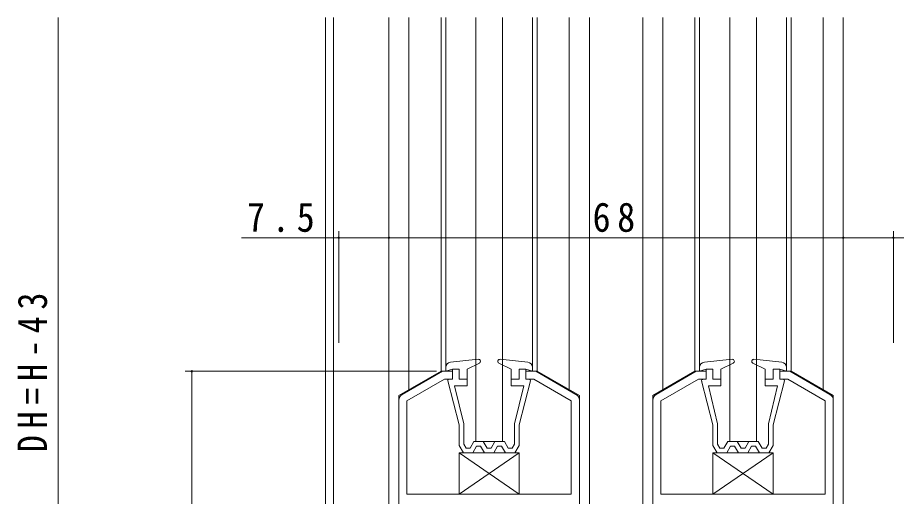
# Model space of a CAD drawing. Units: millimetres, scale not verified. Extents: x -497 to 493, y -796 to 797.
# Drawn here: x -392.2 to -260.6, y -701.2 to -629.5 of the extents above; entities that cross this region are included whole.
import ezdxf

# ---------------------------------------------------------------- set-up
doc = ezdxf.new("R2010")
doc.units = ezdxf.units.MM
doc.header["$LTSCALE"] = 4
for name, color, linetype, lineweight in [('0-3_YKK_D', 6, 'Continuous', 18), ('0-4_YKK_11', 7, 'Continuous', 18), ('0-5_YKK_12', 2, 'Continuous', 18), ('0-8_YKK_13', 4, 'Continuous', 18)]:
    doc.layers.add(name, color=color, linetype=linetype, lineweight=lineweight)
doc.styles.add('ＭＳ ゴシック', font='')
doc.styles.get('ＭＳ ゴシック').set_extended_font_data('MS Gothic')

msp = doc.modelspace()

# ---------------------------------------------------------------- linework, layer by layer
at = {"layer": '0-3_YKK_D'}
for p, q in [((-386.1, -629.5), (-386.1, -733.5)), ((-344.1, -678.254), (-344.1, -661.5)), ((-336.6, -678.254), (-336.6, -661.5)), ((-336.6, -678.254), (-336.6, -661.5)), ((-268.6, -678.254), (-268.6, -661.5)), ((-268.6, -678.254), (-268.6, -661.5)), ((-261.1, -678.254), (-261.1, -661.5)), ((-344.1, -662.5), (-358.667, -662.5)), ((-336.6, -662.5), (-344.1, -662.5)), ((-268.6, -662.5), (-336.6, -662.5)), ((-268.6, -662.5), (-261.1, -662.5)), ((-261.1, -662.5), (-246.533, -662.5)), ((-329.466, -682.5), (-367.1, -682.5)), ((-366.1, -682.5), (-366.1, -740.5))]:
    msp.add_line(p, q, dxfattribs=at)
for centre, start, end in [((-344.1, -662.5), 0, 180), ((-344.1, -662.5), 180, 0), ((-336.6, -662.5), 0, 180), ((-336.6, -662.5), 0, 180), ((-336.6, -662.5), 180, 0), ((-336.6, -662.5), 180, 0), ((-268.6, -662.5), 0, 180), ((-268.6, -662.5), 0, 180), ((-268.6, -662.5), 180, 0), ((-268.6, -662.5), 180, 0), ((-261.1, -662.5), 0, 180), ((-261.1, -662.5), 180, 0), ((-366.1, -682.5), 90, 270), ((-366.1, -682.5), 270, 90)]:
    msp.add_arc(centre, 0.106, start, end, dxfattribs=at)
at = {"layer": '0-4_YKK_11', "lineweight": 9}
for p, q in [((-328.6, -682.5), (-334.6, -685.964)), ((-327.1, -682.5), (-328.6, -682.5)), ((-327.1, -683.7), (-327.1, -682.5)), ((-316.1, -682.5), (-316.1, -683.7)), ((-314.6, -682.5), (-316.1, -682.5)), ((-308.6, -685.964), (-314.6, -682.5)), ((-290.6, -682.5), (-296.6, -685.964)), ((-289.1, -682.5), (-290.6, -682.5)), ((-289.1, -683.7), (-289.1, -682.5)), ((-278.1, -682.5), (-278.1, -683.7)), ((-276.6, -682.5), (-278.1, -682.5)), ((-270.6, -685.964), (-276.6, -682.5)), ((-333.9, -686.946), (-328.278, -683.7)), ((-328.278, -683.7), (-327.1, -683.7)), ((-316.1, -683.7), (-314.922, -683.7)), ((-314.922, -683.7), (-309.3, -686.946)), ((-295.9, -686.946), (-290.278, -683.7)), ((-290.278, -683.7), (-289.1, -683.7)), ((-278.1, -683.7), (-276.922, -683.7)), ((-276.922, -683.7), (-271.3, -686.946)), ((-335.1, -686.83), (-335.1, -740.5)), ((-333.9, -700.9), (-333.9, -686.946)), ((-309.3, -686.946), (-309.3, -700.9)), ((-308.1, -740.5), (-308.1, -686.83)), ((-297.1, -686.83), (-297.1, -740.5)), ((-295.9, -700.9), (-295.9, -686.946)), ((-271.3, -686.946), (-271.3, -700.9)), ((-270.1, -740.5), (-270.1, -686.83)), ((-309.3, -700.9), (-333.9, -700.9)), ((-271.3, -700.9), (-295.9, -700.9))]:
    msp.add_line(p, q, dxfattribs=at)
for centre, start, end in [((-334.1, -686.83), 119.99998, 180), ((-309.1, -686.83), 360, 60.00002), ((-296.1, -686.83), 119.99998, 180), ((-271.1, -686.83), 360, 60.00002)]:
    msp.add_arc(centre, 1, start, end, dxfattribs=at)
at = {"layer": '0-5_YKK_12'}
for p, q in [((-346.1, -749.5), (-346.1, -629.5)), ((-344.9, -749.5), (-344.9, -629.5)), ((-336.6, -736.5), (-336.6, -629.5)), ((-333.597, -629.5), (-333.597, -685.271)), ((-328.797, -629.5), (-328.797, -682.5)), ((-328.1, -682.5), (-328.1, -629.5)), ((-315.1, -629.5), (-315.1, -682.5)), ((-314.403, -629.5), (-314.403, -682.5)), ((-309.603, -629.5), (-309.603, -685.271)), ((-306.6, -629.5), (-306.6, -736.5)), ((-298.6, -736.5), (-298.6, -629.5)), ((-295.597, -629.5), (-295.597, -685.271)), ((-290.797, -629.5), (-290.797, -682.5)), ((-290.1, -682.5), (-290.1, -629.5)), ((-277.1, -629.5), (-277.1, -682.5)), ((-276.403, -629.5), (-276.403, -682.5)), ((-271.603, -629.5), (-271.603, -685.271)), ((-268.6, -629.5), (-268.6, -736.5)), ((-328.797, -682.5), (-335.1, -686.139)), ((-327.1, -682.5), (-328.797, -682.5)), ((-314.403, -682.5), (-316.1, -682.5)), ((-314.403, -682.5), (-308.1, -686.139)), ((-290.797, -682.5), (-297.1, -686.139)), ((-289.1, -682.5), (-290.797, -682.5)), ((-276.403, -682.5), (-278.1, -682.5)), ((-276.403, -682.5), (-270.1, -686.139)), ((-335.1, -686.139), (-335.1, -736.5)), ((-308.1, -736.5), (-308.1, -686.139)), ((-297.1, -686.139), (-297.1, -736.5)), ((-270.1, -736.5), (-270.1, -686.139))]:
    msp.add_line(p, q, dxfattribs=at)
at = {"layer": '0-8_YKK_13'}
for p, q in [((-323.6, -693), (-323.6, -629.5)), ((-319.6, -629.5), (-319.6, -693)), ((-285.6, -693), (-285.6, -629.5)), ((-281.6, -629.5), (-281.6, -693)), ((-323.231, -680.702), (-327.381, -681.126)), ((-323.064, -681.267), (-324.9, -682.2)), ((-320.28, -680.891), (-320.109, -680.72)), ((-320.136, -681.267), (-318.3, -682.2)), ((-319.969, -680.702), (-315.819, -681.126)), ((-285.231, -680.702), (-289.381, -681.126)), ((-285.064, -681.267), (-286.9, -682.2)), ((-282.28, -680.891), (-282.109, -680.72)), ((-282.136, -681.267), (-280.3, -682.2)), ((-281.969, -680.702), (-277.819, -681.126)), ((-328.1, -681.922), (-328.1, -682.5)), ((-327.1, -682.2), (-328.1, -682.5)), ((-327.1, -682.2), (-326.1, -682.2)), ((-327.1, -683.7), (-327.1, -682.2)), ((-326.1, -683.7), (-326.1, -682.2)), ((-318.3, -684.7), (-318.3, -682.2)), ((-317.1, -683.7), (-317.1, -682.2)), ((-316.1, -682.2), (-315.1, -682.5)), ((-315.1, -681.922), (-315.1, -682.5)), ((-290.1, -681.922), (-290.1, -682.5)), ((-289.1, -682.2), (-290.1, -682.5)), ((-289.1, -682.2), (-288.1, -682.2)), ((-289.1, -683.7), (-289.1, -682.2)), ((-288.1, -683.7), (-288.1, -682.2)), ((-280.3, -684.7), (-280.3, -682.2)), ((-279.1, -683.7), (-279.1, -682.2)), ((-278.1, -682.2), (-277.1, -682.5)), ((-277.1, -681.922), (-277.1, -682.5)), ((-327.6, -683.7), (-327.1, -683.7)), ((-326.1, -683.7), (-324.9, -683.7)), ((-317.1, -683.7), (-318.3, -683.7)), ((-317.149, -683.7), (-317.1, -683.651)), ((-289.6, -683.7), (-289.1, -683.7)), ((-288.1, -683.7), (-286.9, -683.7)), ((-279.1, -683.7), (-280.3, -683.7)), ((-279.149, -683.7), (-279.1, -683.651)), ((-327.794, -683.95), (-326.1, -690.5)), ((-326.775, -684.7), (-325.4, -690.376)), ((-316.425, -684.7), (-318.3, -684.7)), ((-316.425, -684.7), (-317.8, -690.376)), ((-315.406, -683.95), (-317.1, -690.5)), ((-289.794, -683.95), (-288.1, -690.5)), ((-288.775, -684.7), (-287.4, -690.376)), ((-278.425, -684.7), (-280.3, -684.7)), ((-278.425, -684.7), (-279.8, -690.376)), ((-277.406, -683.95), (-279.1, -690.5)), ((-326.1, -693.595), (-326.1, -690.5)), ((-325.4, -693.404), (-325.4, -690.365)), ((-317.8, -693.404), (-317.8, -690.376)), ((-317.1, -693.595), (-317.1, -690.5)), ((-288.1, -693.595), (-288.1, -690.5)), ((-287.4, -693.404), (-287.4, -690.365)), ((-279.8, -693.404), (-279.8, -690.376)), ((-279.1, -693.595), (-279.1, -690.5)), ((-323.877, -693), (-324.454, -694)), ((-323.877, -693), (-322.473, -693)), ((-319.6, -693), (-323.6, -693)), ((-322.473, -693), (-321.896, -694)), ((-320.727, -693), (-321.304, -694)), ((-320.727, -693), (-319.323, -693)), ((-319.323, -693), (-318.746, -694)), ((-285.877, -693), (-286.454, -694)), ((-285.877, -693), (-284.473, -693)), ((-281.6, -693), (-285.6, -693)), ((-284.473, -693), (-283.896, -694)), ((-282.727, -693), (-283.304, -694)), ((-282.727, -693), (-281.323, -693)), ((-281.323, -693), (-280.746, -694)), ((-326.1, -693.595), (-325.45, -694.7)), ((-325.05, -694), (-325.4, -693.404)), ((-325.05, -694), (-324.454, -694)), ((-323.473, -693.7), (-324.05, -694.7)), ((-323.473, -693.7), (-322.877, -693.7)), ((-322.3, -694.7), (-322.877, -693.7)), ((-321.896, -694), (-321.304, -694)), ((-320.9, -694.7), (-320.323, -693.7)), ((-320.323, -693.7), (-319.727, -693.7)), ((-319.727, -693.7), (-319.15, -694.7)), ((-318.746, -694), (-318.15, -694)), ((-318.15, -694), (-317.8, -693.404)), ((-317.1, -693.595), (-317.75, -694.7)), ((-288.1, -693.595), (-287.45, -694.7)), ((-287.05, -694), (-287.4, -693.404)), ((-287.05, -694), (-286.454, -694)), ((-285.473, -693.7), (-286.05, -694.7)), ((-285.473, -693.7), (-284.877, -693.7)), ((-284.3, -694.7), (-284.877, -693.7)), ((-283.896, -694), (-283.304, -694)), ((-282.9, -694.7), (-282.323, -693.7)), ((-282.323, -693.7), (-281.727, -693.7)), ((-281.727, -693.7), (-281.15, -694.7)), ((-280.746, -694), (-280.15, -694)), ((-280.15, -694), (-279.8, -693.404)), ((-279.1, -693.595), (-279.75, -694.7)), ((-326.1, -700.9), (-317.1, -694.7)), ((-326.1, -694.7), (-317.1, -700.9)), ((-326.1, -694.7), (-326.1, -700.9)), ((-317.1, -694.7), (-326.1, -694.7)), ((-325.45, -694.7), (-324.05, -694.7)), ((-322.3, -694.7), (-320.9, -694.7)), ((-319.15, -694.7), (-317.75, -694.7)), ((-317.1, -700.9), (-317.1, -694.7)), ((-288.1, -700.9), (-279.1, -694.7)), ((-288.1, -694.7), (-279.1, -700.9)), ((-288.1, -694.7), (-288.1, -700.9)), ((-279.1, -694.7), (-288.1, -694.7)), ((-287.45, -694.7), (-286.05, -694.7)), ((-284.3, -694.7), (-282.9, -694.7)), ((-281.15, -694.7), (-279.75, -694.7)), ((-279.1, -700.9), (-279.1, -694.7)), ((-326.1, -700.9), (-317.1, -700.9)), ((-288.1, -700.9), (-279.1, -700.9))]:
    msp.add_line(p, q, dxfattribs=at)
for points in [[(-326.775, -684.7), (-324.9, -684.7), (-324.9, -682.2)], [(-315.6, -683.7), (-316.1, -683.7), (-316.1, -682.2), (-317.1, -682.2)], [(-288.775, -684.7), (-286.9, -684.7), (-286.9, -682.2)], [(-277.6, -683.7), (-278.1, -683.7), (-278.1, -682.2), (-279.1, -682.2)]]:
    msp.add_lwpolyline(points, dxfattribs=at)
for centre, radius, start, end in [((-327.3, -681.922), 0.8, 95.84448, 180), ((-323.2, -681), 0.3, 296.92833, 95.84448), ((-320, -681), 0.3, 84.15552, 243.07167), ((-315.9, -681.922), 0.8, 0, 84.15552), ((-289.3, -681.922), 0.8, 95.84448, 180), ((-285.2, -681), 0.3, 296.92833, 95.84448), ((-282, -681), 0.3, 84.15552, 243.07167), ((-277.9, -681.922), 0.8, 0, 84.15552), ((-327.6, -683.9), 0.2, 90, 200.08231), ((-315.6, -683.9), 0.2, 339.91769, 90), ((-289.6, -683.9), 0.2, 90, 200.08231), ((-277.6, -683.9), 0.2, 339.91769, 90)]:
    msp.add_arc(centre, radius, start, end, dxfattribs=at)

# ---------------------------------------------------------------- texts
at = {"layer": '0-3_YKK_D', "color": 7, "char_height": 4.399, "attachment_point": 7, "style": 'ＭＳ ゴシック'}
for s, insert in [('\\T1.38;\\W0.9;7.5', (-357.833, -661.667)), ('\\T1.37;\\W0.9;68', (-306.12, -661.667))]:
    msp.add_mtext(s, dxfattribs=dict(at, insert=insert))
at = {"layer": '0-3_YKK_D', "color": 7, "insert": (-387.7, -694.62), "char_height": 4.399, "attachment_point": 7, "rotation": 90, "style": 'ＭＳ ゴシック'}
msp.add_mtext('\\T1.4;\\W0.85;DH=H-43', dxfattribs=at)

doc.saveas('drawing.dxf')
